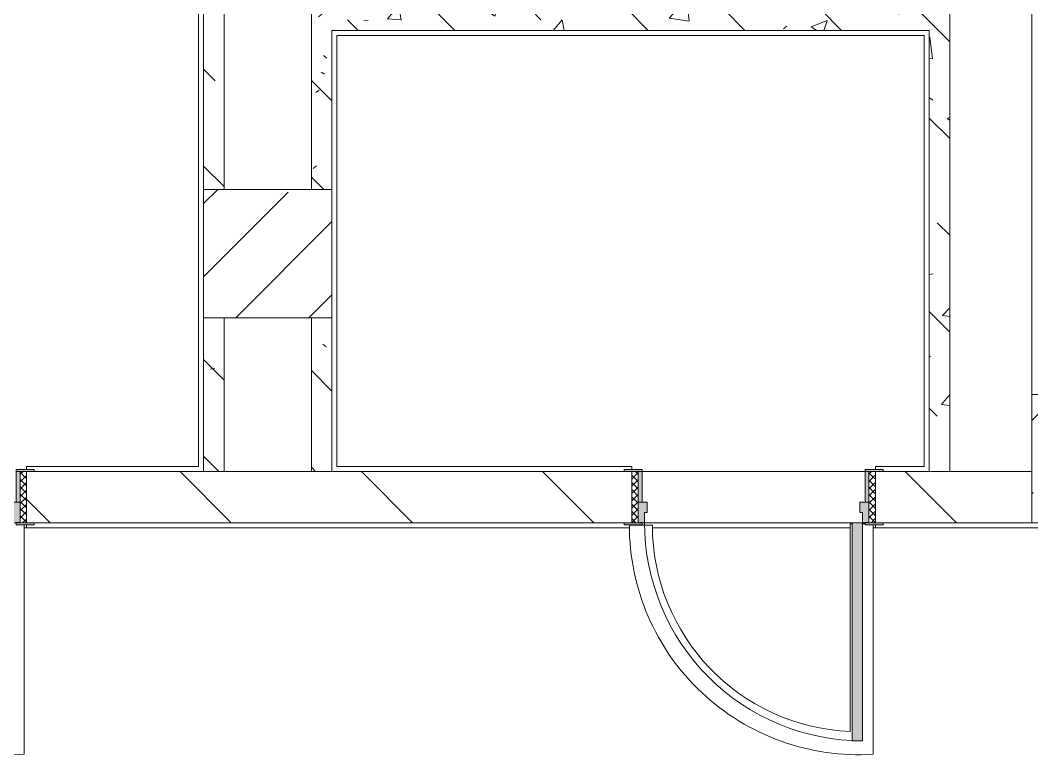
# Model space of a CAD drawing. Header units: millimetres. Extents: x 54725 to 263872, y -8553 to 29614.
# Drawn here: x 206456 to 210402, y 9996 to 12860 of the extents above; entities that cross this region are included whole.
import ezdxf

# ---------------------------------------------------------------- set-up
doc = ezdxf.new("R2010")
doc.units = ezdxf.units.MM
for name, color, linetype, lineweight, true_color in [('A-DOOR-3', 7, 'Continuous', 5, 0xaaaaaa), ('A-DOOR-4', 7, 'Continuous', 5, 0xe2e2e2), ('A-DOOR-FRAM-2', 7, 'Continuous', 5, 0xe2e2e2), ('A-DOOR-FRAM-3', 7, 'Continuous', 5, 0xaaaaaa), ('A-FLOR-1', 7, 'Continuous', 5, 0xaaaaaa), ('I-WALL-5', 7, 'Continuous', 5, 0x787878)]:
    doc.layers.add(name, color=color, linetype=linetype, lineweight=lineweight, true_color=true_color)
for name, color, linetype, lineweight in [('A-WALL', 7, 'Continuous', 9), ('I-WALL-3', 7, 'Continuous', 5), ('S-COLS', 7, 'Continuous', 5)]:
    doc.layers.add(name, color=color, linetype=linetype, lineweight=lineweight)
pattern_1 = [(135, (136861.56, 0), (-377.1708, -377.1708), [533.4, -88.9, 17.78, -88.9]), (135, (136861.56, 376.94), (-377.1708, -377.1708), []), (50, (136861.56, 0), (637.6445, -55.7866), [66.675, -733.425]), (355, (136861.56, 0), (-123.3494, 668.699), [53.34, -586.74]), (100.451, (136914.7, -4.65), (514.299, 612.908), [56.665, -623.315]), (46.184, (136861.6, 177.8), (948.7764, -147.15), [100.012, -1100.137]), (96.636, (136940.6, 165.5), (830.909, 865.997), [84.998, -934.973]), (351.184, (136861.6, 177.8), (830.918, 865.988), [80.01, -880.11]), (21, (136950.46, 133.35), (530.6506, -357.9283), [66.675, -733.425]), (326, (136950.46, 133.35), (216.308, 644.6585), [53.34, -586.74]), (71.451, (136994.7, 103.5), (746.9596, 286.7243), [56.665, -623.315]), (37.5, (136861.56, 0), (10.8105, 295.9426), [16.764, -562.864, 16.764, -578.866, -588.962]), (37.5, (136861.56, 0), (10.8105, 295.9426), [-1175.258, 16.764, -572.198]), (7.5, (136861.56, 0), (233.8692, 350.6318), [16.764, -322.834, 16.764, -549.529, -224.472]), (7.5, (136861.56, 0), (233.8692, 350.6318), [-905.891, 16.764, -207.708]), (327.5, (136663.31, 0), (474.5678, -20.0513), [16.764, -205.486, 16.764, -676.656, -920.115]), (327.5, (136663.31, 0), (474.5678, -20.0513), [-915.67, 16.764, -903.351]), (317.5, (136574.4, 0), (518.4522, 88.9934), [16.764, -272.161, 16.764, -443.738, -653.415]), (317.5, (136574.4, 0), (518.4522, 88.9934), [-749.427, 16.764, -636.651])]

# ---------------------------------------------------------------- blocks, each defined once
blk = doc.blocks.new('BSC_Колонна _Прямоугольная - 500х500-V162-Общий план 1 этажа с размещением фрагментов 1_10-1_12')
at = {"layer": 'S-COLS'}
h = blk.add_hatch(dxfattribs=at)
h.set_pattern_fill('FP_111', color=256, style=0, pattern_type=2)
h.set_pattern_definition([(45, (-73790, -11150), (-285.1231, 285.1231), []), (45, (-73504.88, -11150), (-285.1231, 285.1231), [504.031, -100.806, 16.764, -84.042])])
h.paths.add_polyline_path([(250, -250), (250, 250), (-250, 250), (-250, -250)])
for p, q in [((250, 250), (-250, 250)), ((-250, 250), (-250, -250)), ((250, -250), (250, 250)), ((-250, -250), (250, -250))]:
    blk.add_line(p, q, dxfattribs=at)
blk = doc.blocks.new('110_Дверь_СКБ_1Ст_Внутренняя1 - Д-17д _Д-9_ 950x2100h_ПУИ_ С_У персонала-24300662-Общий план 1 этажа с размещением фрагментов 1_10-1_12')
at = {"layer": 'A-DOOR-3'}
h = blk.add_hatch(dxfattribs=at)
h.set_pattern_fill('FP_17', color=256, style=0, pattern_type=2)
h.set_pattern_definition([(135, (1826.41, 164.685), (-14.14214, -14.14214), []), (225, (1826.41, 164.685), (14.14214, -14.14214), [])])
h.paths.add_polyline_path([(462.5, 100), (462.5, -100), (487.5, -100), (487.5, 100)])
at = {"layer": 'A-DOOR-4'}
h = blk.add_hatch(color=256, dxfattribs=at)
h.paths.add_polyline_path([(462.5, 100), (437.5, 100), (437.5, 60), (427.5, 60), (427.5, 20), (462.5, 20)])
h.paths.add_polyline_path([(-422.5, 100), (-437.5, 100), (-437.5, 20), (-402.5, 20), (-402.5, 60), (-412.5, 60), (-412.5, 100)])
at = {"layer": 'A-DOOR-FRAM-2'}
for points in [[(-372.5, 950), (-412.5, 950), (-412.5, 100), (-372.5, 104.4), (-372.5, 922.1)], [(-436.7, 108), (-492.5, 108), (-492.5, 100), (-422.5, 104.4), (-422.5, 108)], [(490.9, 108), (447.5, 106.8), (447.5, 100), (517.5, 100), (517.5, 108), (497, 108)], [(-437.5, 20), (-437.5, -100), (-422.5, -100), (-422.5, 20)], [(462.5, 20), (447.5, 20), (447.5, -100), (462.5, -100)], [(-460.2, -100), (-492.5, -100), (-492.5, -108), (-422.5, -108), (-422.5, -100), (-437.5, -100)], [(462.5, -100), (447.5, -100), (447.5, -108), (517.5, -108), (517.5, -100), (487.5, -100)]]:
    blk.add_hatch(color=256, dxfattribs=at).paths.add_polyline_path(points)
at = {"layer": 'A-DOOR-FRAM-3'}
h = blk.add_hatch(dxfattribs=at)
h.set_pattern_fill('FP_18', color=256, style=0, pattern_type=2)
h.set_pattern_definition([(45, (-296.384, 164.685), (-14.1421, 14.1421), []), (135, (-296.384, 164.685), (-14.1421, -14.1421), [])])
h.paths.add_polyline_path([(-437.5, 100), (-462.5, 100), (-460.2, -100), (-437.5, -100)])
at = {"layer": 'A-DOOR-3'}
for p, q in [((-412.5, 950), (-412.5, 100)), ((-372.5, 950), (-412.5, 950)), ((-372.5, 100), (-372.5, 950)), ((-412.5, 100), (-372.5, 100))]:
    blk.add_line(p, q, dxfattribs=at)
blk.add_arc((-412.5, 100), 850, 360, 90, dxfattribs=at)
at = {"layer": 'A-DOOR-FRAM-3'}
for p, q in [((-422.5, 108), (-492.5, 108)), ((-492.5, 108), (-492.5, 100)), ((-492.5, 100), (-422.5, 100)), ((-437.5, 100), (-462.5, 100)), ((-462.5, 100), (-462.5, -100)), ((-412.5, 100), (-437.5, 100)), ((-437.5, 100), (-437.5, 20)), ((-437.5, -100), (-437.5, 100)), ((-422.5, 100), (-437.5, 100)), ((-437.5, 100), (-437.5, 99)), ((-437.5, 99), (-422.5, 99)), ((-422.5, 100), (-422.5, 108)), ((-422.5, 99), (-422.5, 100)), ((-412.5, 60), (-412.5, 100)), ((437.5, 100), (437.5, 60)), ((462.5, 100), (437.5, 100)), ((517.5, 108), (447.5, 108)), ((447.5, 108), (447.5, 100)), ((462.5, 100), (447.5, 100)), ((447.5, 100), (447.5, 99)), ((447.5, 100), (517.5, 100)), ((447.5, 99), (462.5, 99)), ((462.5, 20), (462.5, 100)), ((487.5, 100), (462.5, 100)), ((462.5, 100), (462.5, -100)), ((462.5, 99), (462.5, 100)), ((487.5, -100), (487.5, 100)), ((517.5, 100), (517.5, 108)), ((-402.5, 60), (-412.5, 60)), ((-402.5, 20), (-402.5, 60)), ((437.5, 60), (427.5, 60)), ((427.5, 60), (427.5, 20)), ((-437.5, 20), (-402.5, 20)), ((-422.5, 20), (-437.5, 20)), ((-437.5, 20), (-437.5, -100)), ((-422.5, -100), (-422.5, 20)), ((427.5, 20), (462.5, 20)), ((462.5, 20), (447.5, 20)), ((447.5, 20), (447.5, -100)), ((462.5, -100), (462.5, 20)), ((-422.5, -100), (-492.5, -100)), ((-492.5, -100), (-492.5, -108)), ((-492.5, -108), (-422.5, -108)), ((-462.5, -100), (-437.5, -100)), ((-437.5, -100), (-422.5, -100)), ((-422.5, -108), (-422.5, -100)), ((447.5, -100), (462.5, -100)), ((517.5, -100), (447.5, -100)), ((447.5, -100), (447.5, -108)), ((447.5, -108), (517.5, -108)), ((462.5, -100), (487.5, -100)), ((517.5, -108), (517.5, -100))]:
    blk.add_line(p, q, dxfattribs=at)

msp = doc.modelspace()

# ---------------------------------------------------------------- hatches: boundary and pattern name
at = {"layer": 'I-WALL-3'}
h = msp.add_hatch(dxfattribs=at)
h.set_pattern_fill('FP_83', color=256, style=0, pattern_type=2)
h.set_pattern_definition([(135, (136861.56, 0), (-353.5534, -353.5534), [])])
h.paths.add_polyline_path([(209791.4, 10900), (210401.6, 10900), (210401.6, 11100), (209791.4, 11100)])
h.paths.add_polyline_path([(204496.6, 10900), (205530.4, 10900), (205530.4, 11100), (203621.6, 11100), (203621.6, 10900), (203744.6, 10900)])
h.paths.add_polyline_path([(200947.2, 10900), (203421.6, 10900), (203421.6, 11100), (199021.6, 11100), (199021.6, 10900)])
h.paths.add_polyline_path([(208841.4, 10900), (208841.4, 11100), (206480.4, 11100), (206480.4, 10900), (208811.4, 10900)])
at = {"layer": 'I-WALL-5'}
h = msp.add_hatch(dxfattribs=at)
h.set_pattern_fill('FP_115', color=256, style=0, pattern_type=2)
h.set_pattern_definition(pattern_1)
h.paths.add_polyline_path([(207171.4, 11120), (207171.6, 12200), (207251.4, 12200), (207251.4, 13400), (207171.4, 13400), (207171.4, 11700)])
h.paths.add_polyline_path([(207251.4, 11100), (207251.4, 11700), (207171.6, 11700), (207171.4, 11100), (207240, 11100)])
h = msp.add_hatch(dxfattribs=at)
h.set_pattern_fill('FP_115', color=256, style=0, pattern_type=2)
h.set_pattern_definition(pattern_1)
h.paths.add_polyline_path([(207671.6, 11100), (207671.6, 11700), (207591.6, 11700), (207591.6, 11100)])
h.paths.add_polyline_path([(207671.6, 12200), (207671.6, 13400), (207591.6, 13400), (207591.6, 12200)])
h = msp.add_hatch(dxfattribs=at)
h.set_pattern_fill('FP_115', color=256, style=0, pattern_type=2)
h.set_pattern_definition(pattern_1)
h.paths.add_polyline_path([(210081.6, 11100), (210081.6, 13400), (210001.6, 13400), (210001.6, 11100)])
h = msp.add_hatch(dxfattribs=at)
h.set_pattern_fill('FP_115', color=256, style=0, pattern_type=2)
h.set_pattern_definition(pattern_1)
h.paths.add_polyline_path([(210001.6, 12820), (210001.6, 12900), (207671.6, 12900), (207671.6, 12820), (209983.8, 12820)])
at = {"layer": 'S-COLS'}
h = msp.add_hatch(dxfattribs=at)
h.set_pattern_fill('FP_61', color=256, style=0, pattern_type=2)
h.set_pattern_definition([(45, (136861.56, 0), (-285.1231, 285.1231), []), (45, (137146.7, 0), (-285.1231, 285.1231), [504.031, -100.806, 16.764, -84.042])])
h.paths.add_polyline_path([(207251.4, 11700), (207671.6, 11700), (207671.6, 12200), (207171.6, 12200), (207171.6, 11700), (207240, 11700)])

# ---------------------------------------------------------------- linework, layer by layer
at = {"layer": 'A-FLOR-1'}
for p, q in [((207151.4, 11120), (207151.4, 13380)), ((209981.6, 12800), (207691.6, 12800)), ((207691.6, 12800), (207691.6, 11120)), ((209981.6, 11120), (209981.6, 12800)), ((206480.4, 11120), (207151.4, 11120)), ((206480.4, 11108), (206480.4, 11120)), ((207691.6, 11120), (208841.4, 11120)), ((208841.4, 11120), (208841.4, 11108)), ((209791.4, 11108), (209791.4, 11120)), ((209791.4, 11120), (209981.6, 11120)), ((206471.9, 9997.3), (206471.9, 10892)), ((206480.4, 10880), (206480.4, 10892)), ((208921.9, 10890.5), (208831.9, 10890.5)), ((209701.4, 10895.6), (209692.9, 10895.6)), ((209692.9, 10895.6), (209692.9, 10086.3)), ((209751.4, 10895.6), (209741.4, 10895.6)), ((209782.9, 9997.3), (209782.9, 10892)), ((209791.4, 10880), (209791.4, 10892)), ((206471.9, 10880), (208832.5, 10880)), ((209692.9, 10880), (208922.5, 10880)), ((209782.9, 10880), (212321.6, 10880))]:
    msp.add_line(p, q, dxfattribs=at)
for centre, radius, end in [((206415.9, 10890.5), 895, 273.5859), ((209726.9, 10890.5), 895, 273.5859), ((209726.9, 10890.5), 805, 267.5769)]:
    msp.add_arc(centre, radius, 180, end, dxfattribs=at)
at = {"layer": 'A-WALL'}
for p, q in [((207171.4, 11100), (207251.4, 11100)), ((207591.6, 11100), (207671.6, 11100)), ((210001.6, 11100), (210081.6, 11100))]:
    msp.add_line(p, q, dxfattribs=at)
at = {"layer": 'I-WALL-3'}
for p, q in [((207171.4, 13400), (207171.4, 11100)), ((207251.4, 12200), (207251.4, 13400)), ((207591.6, 13400), (207591.6, 12200)), ((210081.6, 11100), (210081.6, 13400)), ((210401.6, 13400), (210401.6, 11400)), ((207671.6, 12200), (207671.6, 12820)), ((207671.6, 12820), (210001.6, 12820)), ((210001.6, 12820), (210001.6, 11100)), ((207171.6, 11700), (207171.6, 12200)), ((207171.6, 12200), (207251.4, 12200)), ((207591.6, 12200), (207671.6, 12200)), ((207251.4, 11700), (207171.6, 11700)), ((207251.4, 11100), (207251.4, 11700)), ((207591.6, 11700), (207591.6, 11100)), ((207671.6, 11700), (207591.6, 11700)), ((207671.6, 11100), (207671.6, 11700)), ((207171.4, 11100), (206510.4, 11100)), ((207591.6, 11100), (207251.4, 11100)), ((208811.4, 11100), (207671.6, 11100)), ((208881.4, 11100), (209751.4, 11100)), ((210001.6, 11100), (209821.4, 11100)), ((210401.6, 11100), (210081.6, 11100)), ((206510.4, 10900), (208811.4, 10900)), ((209701.4, 10900), (208891.4, 10900)), ((209821.4, 10900), (210401.6, 10900))]:
    msp.add_line(p, q, dxfattribs=at)
at = {"layer": 'S-COLS'}
for p, q in [((207251.4, 12200), (207171.6, 12200)), ((207171.6, 12200), (207171.6, 11700)), ((207591.6, 12200), (207251.4, 12200)), ((207671.6, 12200), (207591.6, 12200)), ((207671.6, 11700), (207671.6, 12200)), ((207171.6, 11700), (207251.4, 11700)), ((207251.4, 11700), (207591.6, 11700)), ((207591.6, 11700), (207671.6, 11700))]:
    msp.add_line(p, q, dxfattribs=at)

# ---------------------------------------------------------------- block references
at = {"layer": 'A-DOOR-3', "rotation": 180}
for p in [(206017.9, 11000), (209328.9, 11000)]:
    msp.add_blockref('110_Дверь_СКБ_1Ст_Внутренняя1 - Д-17д _Д-9_ 950x2100h_ПУИ_ С_У персонала-24300662-Общий план 1 этажа с размещением фрагментов 1_10-1_12', p, dxfattribs=at)
at = {"layer": 'S-COLS'}
msp.add_blockref('BSC_Колонна _Прямоугольная - 500х500-V162-Общий план 1 этажа с размещением фрагментов 1_10-1_12', (210651.6, 11150), dxfattribs=at)

doc.saveas('drawing.dxf')
